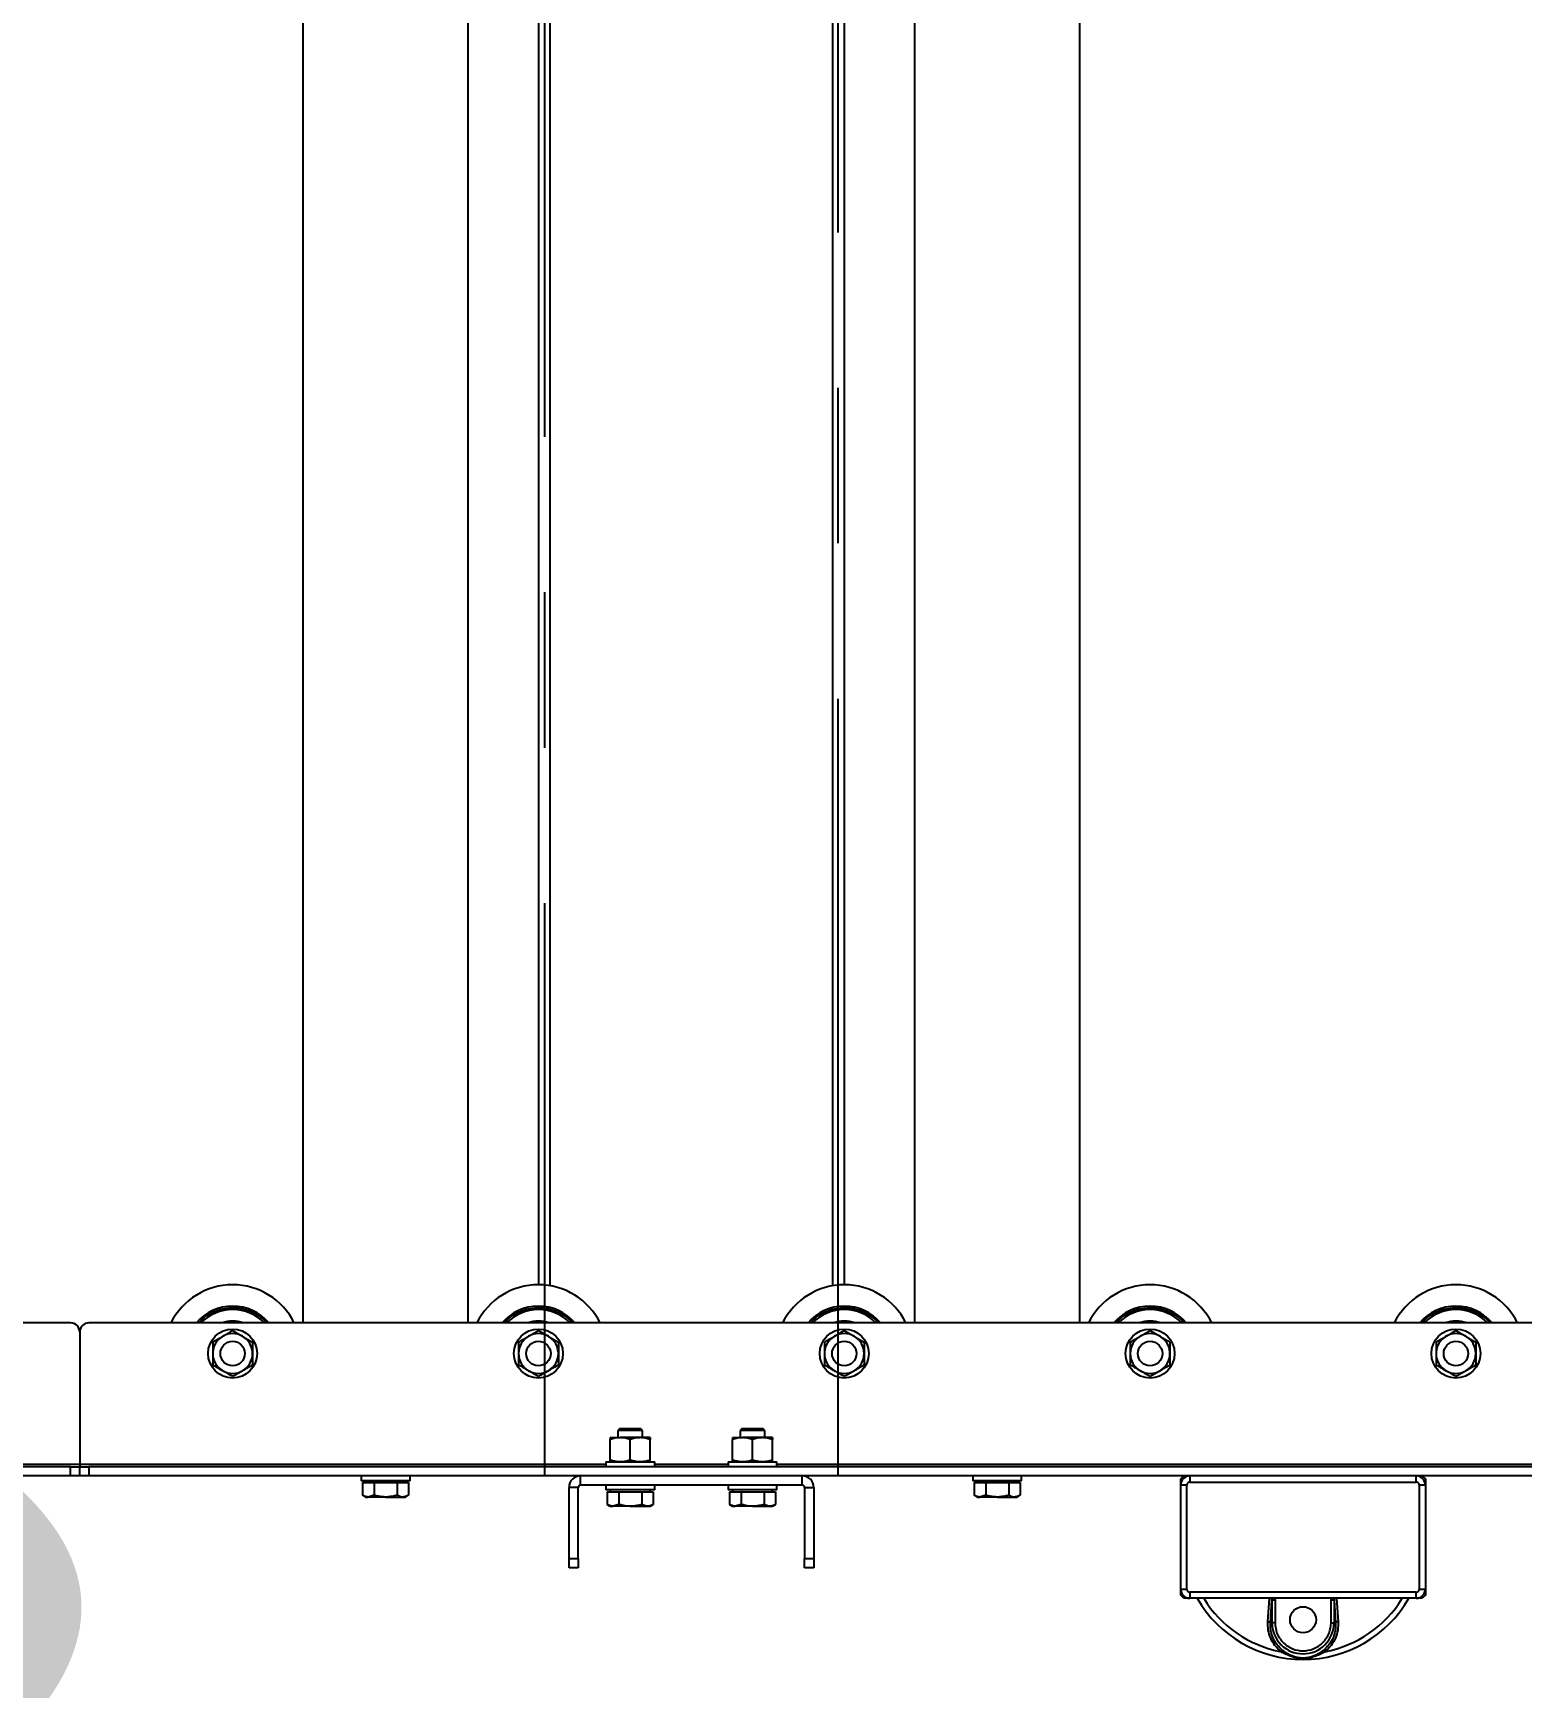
# Model space of a CAD drawing. Header units: millimetres. Extents: x 15 to 415, y 5 to 292.
# Drawn here: x 216.14 to 240.49, y 165.48 to 192.53 of the extents above; entities that cross this region are included whole.
import ezdxf

# ---------------------------------------------------------------- set-up
doc = ezdxf.new("R2010")
doc.units = ezdxf.units.MM
doc.linetypes.add('CENTERX2', pattern=[20.32, 12.7, -2.54, 2.54, -2.54])
doc.styles.add('SLDTEXTSTYLE0', font='TXT', dxfattribs={"width": 0.75})
doc.dimstyles.new('SLDDIMSTYLE0', dxfattribs={"dimtxt": 3.5, "dimasz": 3.302, "dimexe": 0, "dimexo": 0.0625, "dimgap": 0.875, "dimtad": 1, "dimlfac": 20, "dimrnd": 1e-09, "dimzin": 4, "dimdsep": 46, "dimtxsty": 'SLDTEXTSTYLE0', "dimsah": 1, "dimcen": 0.09, "dimadec": 0, "dimazin": 1, "dimtfac": 1, "dimtofl": 0, "dimtmove": 0, "dimatfit": 3, "dimfxl": 0, "dimfrac": 2, "dimtolj": 1, "dimtzin": 12, "dimarcsym": 0})

# ---------------------------------------------------------------- blocks, each defined once
blk = doc.blocks.new('_D_2')
at = {"color": 7, "linetype": 'Continuous', "lineweight": 0}
for p, q in [((66.907, 167.949), (66.907, 154.949)), ((366.907, 167.949), (366.907, 154.949)), ((66.907, 155.949), (366.907, 155.949))]:
    blk.add_line(p, q, dxfattribs=at)
at = {"color": 7, "linetype": 'Continuous', "lineweight": 18}
for points in [[(66.907, 155.949), (70.209, 155.441), (70.209, 156.457)], [(366.907, 155.949), (363.605, 156.457), (363.605, 155.441)]]:
    blk.add_solid(points, dxfattribs=at)
at = {"color": 7, "linetype": 'Continuous', "lineweight": 18, "insert": (208.503, 160.461), "char_height": 3.5, "attachment_point": 1, "style": 'SLDTEXTSTYLE0'}
blk.add_mtext('6000.00', dxfattribs=at)

msp = doc.modelspace()

# ---------------------------------------------------------------- linework, layer by layer
at = {"color": 7, "linetype": 'CENTERX2'}
for p, q in [((224.50637, 218.9489), (224.50637, 168.9489)), ((229.30837, 168.9489), (229.30837, 218.9489))]:
    msp.add_line(p, q, dxfattribs=at)
at = {"color": 7, "linetype": 'Continuous', "lineweight": 25}
for p, q in [((220.55737, 216.4489), (220.55737, 171.4489)), ((223.25737, 171.4489), (223.25737, 216.4489)), ((230.55737, 216.4489), (230.55737, 171.4489)), ((233.25737, 171.4489), (233.25737, 216.4489)), ((224.40737, 215.8239), (224.40737, 172.0739)), ((229.40737, 215.8239), (229.40737, 172.0739)), ((216.75737, 171.4489), (67.05737, 171.4489)), ((216.90737, 171.2989), (216.90737, 169.13573)), ((366.75737, 171.4489), (217.05737, 171.4489)), ((219.40737, 171.32417), (219.56987, 171.23035)), ((224.40737, 171.32417), (224.56987, 171.23035)), ((229.40737, 171.32417), (229.56987, 171.23035)), ((234.40737, 171.32417), (234.56987, 171.23035)), ((239.40737, 171.32417), (239.56987, 171.23035)), ((225.58237, 169.5739), (225.74487, 169.5739)), ((225.73509, 169.7189), (225.70737, 169.69117)), ((225.70737, 169.69117), (225.70737, 169.5739)), ((225.90737, 169.69117), (225.70737, 169.69117)), ((225.90737, 169.7189), (225.73509, 169.7189)), ((226.06987, 169.5739), (225.74487, 169.5739)), ((226.07964, 169.7189), (225.90737, 169.7189)), ((226.10737, 169.69117), (225.90737, 169.69117)), ((226.23237, 169.5739), (226.06987, 169.5739)), ((226.10737, 169.69117), (226.07964, 169.7189)), ((226.10737, 169.5739), (226.10737, 169.69117)), ((227.58237, 169.5739), (227.74487, 169.5739)), ((227.73509, 169.7189), (227.70737, 169.69117)), ((227.70737, 169.69117), (227.70737, 169.5739)), ((227.90737, 169.69117), (227.70737, 169.69117)), ((227.90737, 169.7189), (227.73509, 169.7189)), ((228.06987, 169.5739), (227.74487, 169.5739)), ((228.07964, 169.7189), (227.90737, 169.7189)), ((228.10737, 169.69117), (227.90737, 169.69117)), ((228.23237, 169.5739), (228.06987, 169.5739)), ((228.10737, 169.69117), (228.07964, 169.7189)), ((228.10737, 169.5739), (228.10737, 169.69117)), ((225.58237, 169.20792), (225.58237, 169.54487)), ((225.90737, 169.20792), (225.90737, 169.54487)), ((226.23237, 169.20792), (226.23237, 169.54487)), ((227.58237, 169.20792), (227.58237, 169.54487)), ((227.90737, 169.20792), (227.90737, 169.54487)), ((228.23237, 169.20792), (228.23237, 169.54487)), ((216.75737, 169.0989), (67.05737, 169.0989)), ((216.75737, 168.9489), (216.75737, 169.0989)), ((216.75737, 169.0989), (216.90737, 169.0989)), ((216.90737, 169.13573), (216.90737, 169.0989)), ((216.90737, 168.9489), (216.90737, 169.0989)), ((216.90737, 169.0989), (217.05737, 169.0989)), ((217.05737, 169.0989), (217.05737, 168.9489)), ((366.75737, 169.0989), (217.05737, 169.0989)), ((225.50737, 169.1789), (225.50737, 169.0989)), ((225.50737, 169.1789), (225.90737, 169.1789)), ((225.90737, 169.1789), (226.30737, 169.1789)), ((226.30737, 169.0989), (226.30737, 169.1789)), ((227.50737, 169.1789), (227.50737, 169.0989)), ((227.50737, 169.1789), (227.90737, 169.1789)), ((227.90737, 169.1789), (228.30737, 169.1789)), ((228.30737, 169.0989), (228.30737, 169.1789)), ((216.75737, 168.9489), (67.05737, 168.9489)), ((216.90737, 168.9489), (216.75737, 168.9489)), ((217.05737, 168.9489), (216.90737, 168.9489)), ((366.75737, 168.9489), (217.05737, 168.9489)), ((221.50737, 168.9489), (221.50737, 168.8689)), ((221.90737, 168.8689), (221.50737, 168.8689)), ((221.53209, 168.8389), (221.53209, 168.63292)), ((221.53209, 168.8389), (221.62591, 168.8389)), ((221.58237, 168.8689), (221.58237, 168.8389)), ((221.62591, 168.8389), (221.71973, 168.8389)), ((221.71973, 168.8389), (221.71973, 168.63292)), ((221.71973, 168.8389), (221.90737, 168.8389)), ((222.30737, 168.8689), (221.90737, 168.8689)), ((221.90737, 168.8389), (222.095, 168.8389)), ((222.095, 168.8389), (222.095, 168.63292)), ((222.095, 168.8389), (222.18882, 168.8389)), ((222.18882, 168.8389), (222.28264, 168.8389)), ((222.23237, 168.8389), (222.23237, 168.8689)), ((222.28264, 168.8389), (222.28264, 168.63292)), ((222.30737, 168.8689), (222.30737, 168.9489)), ((225.05737, 168.76207), (224.90737, 168.76207)), ((224.90737, 167.5989), (224.90737, 168.76207)), ((225.05737, 167.5989), (225.05737, 168.76207)), ((228.72054, 168.9489), (225.0942, 168.9489)), ((225.0942, 168.7989), (225.0942, 168.9489)), ((228.72054, 168.7989), (225.0942, 168.7989)), ((225.50737, 168.7989), (225.50737, 168.7189)), ((226.30737, 168.7189), (226.30737, 168.7989)), ((227.50737, 168.7989), (227.50737, 168.7189)), ((228.30737, 168.7189), (228.30737, 168.7989)), ((228.72054, 168.7989), (228.72054, 168.9489)), ((228.75737, 168.76207), (228.90737, 168.76207)), ((228.75737, 168.76207), (228.75737, 167.5989)), ((228.90737, 168.76207), (228.90737, 167.5989)), ((231.50737, 168.9489), (231.50737, 168.8689)), ((231.90737, 168.8689), (231.50737, 168.8689)), ((231.53209, 168.8389), (231.53209, 168.63292)), ((231.53209, 168.8389), (231.62591, 168.8389)), ((231.58237, 168.8689), (231.58237, 168.8389)), ((231.62591, 168.8389), (231.71973, 168.8389)), ((231.71973, 168.8389), (231.71973, 168.63292)), ((231.71973, 168.8389), (231.90737, 168.8389)), ((232.30737, 168.8689), (231.90737, 168.8689)), ((231.90737, 168.8389), (232.095, 168.8389)), ((232.095, 168.8389), (232.095, 168.63292)), ((232.095, 168.8389), (232.18882, 168.8389)), ((232.18882, 168.8389), (232.28264, 168.8389)), ((232.23237, 168.8389), (232.23237, 168.8689)), ((232.28264, 168.8389), (232.28264, 168.63292)), ((232.30737, 168.8689), (232.30737, 168.9489)), ((234.90737, 168.8989), (234.95737, 168.9489)), ((234.90737, 168.7989), (234.90737, 168.8989)), ((235.00737, 168.7989), (234.90737, 168.7989)), ((234.90737, 167.0989), (234.90737, 168.7989)), ((235.00737, 167.0989), (235.00737, 168.7989)), ((235.05737, 168.9489), (235.05737, 168.8489)), ((235.05737, 168.8489), (238.75737, 168.8489)), ((238.75737, 168.8489), (238.75737, 168.9489)), ((238.90737, 168.7989), (238.80737, 168.7989)), ((238.80737, 168.7989), (238.80737, 167.0989)), ((238.85737, 168.9489), (238.90737, 168.8989)), ((238.90737, 168.8989), (238.90737, 168.7989)), ((238.90737, 168.7989), (238.90737, 167.0989)), ((221.53209, 168.63292), (221.58237, 168.6039)), ((221.58237, 168.6039), (221.62591, 168.6039)), ((221.71973, 168.63292), (221.62591, 168.6039)), ((221.90737, 168.6039), (221.62591, 168.6039)), ((221.90737, 168.6039), (222.18882, 168.6039)), ((222.18882, 168.6039), (222.23237, 168.6039)), ((222.23237, 168.6039), (222.28264, 168.63292)), ((225.90737, 168.7189), (225.50737, 168.7189)), ((225.53209, 168.6889), (225.53209, 168.48292)), ((225.53209, 168.6889), (225.62591, 168.6889)), ((225.53209, 168.48292), (225.58237, 168.4539)), ((225.58237, 168.7189), (225.58237, 168.6889)), ((225.62591, 168.6889), (225.71973, 168.6889)), ((225.71973, 168.48292), (225.62591, 168.4539)), ((225.71973, 168.6889), (225.71973, 168.48292)), ((225.71973, 168.6889), (225.90737, 168.6889)), ((226.30737, 168.7189), (225.90737, 168.7189)), ((225.90737, 168.6889), (226.095, 168.6889)), ((226.095, 168.6889), (226.095, 168.48292)), ((226.095, 168.6889), (226.18882, 168.6889)), ((226.18882, 168.6889), (226.28264, 168.6889)), ((226.23237, 168.6889), (226.23237, 168.7189)), ((226.23237, 168.4539), (226.28264, 168.48292)), ((226.28264, 168.6889), (226.28264, 168.48292)), ((227.90737, 168.7189), (227.50737, 168.7189)), ((227.53209, 168.6889), (227.53209, 168.48292)), ((227.53209, 168.6889), (227.62591, 168.6889)), ((227.53209, 168.48292), (227.58237, 168.4539)), ((227.58237, 168.7189), (227.58237, 168.6889)), ((227.62591, 168.6889), (227.71973, 168.6889)), ((227.71973, 168.48292), (227.62591, 168.4539)), ((227.71973, 168.6889), (227.71973, 168.48292)), ((227.71973, 168.6889), (227.90737, 168.6889)), ((228.30737, 168.7189), (227.90737, 168.7189)), ((227.90737, 168.6889), (228.095, 168.6889)), ((228.095, 168.6889), (228.095, 168.48292)), ((228.095, 168.6889), (228.18882, 168.6889)), ((228.18882, 168.6889), (228.28264, 168.6889)), ((228.23237, 168.6889), (228.23237, 168.7189)), ((228.23237, 168.4539), (228.28264, 168.48292)), ((228.28264, 168.6889), (228.28264, 168.48292)), ((231.53209, 168.63292), (231.58237, 168.6039)), ((231.58237, 168.6039), (231.62591, 168.6039)), ((231.71973, 168.63292), (231.62591, 168.6039)), ((231.90737, 168.6039), (231.62591, 168.6039)), ((231.90737, 168.6039), (232.18882, 168.6039)), ((232.18882, 168.6039), (232.23237, 168.6039)), ((232.23237, 168.6039), (232.28264, 168.63292)), ((225.58237, 168.4539), (225.62591, 168.4539)), ((225.90737, 168.4539), (225.62591, 168.4539)), ((225.90737, 168.4539), (226.18882, 168.4539)), ((226.18882, 168.4539), (226.23237, 168.4539)), ((227.58237, 168.4539), (227.62591, 168.4539)), ((227.90737, 168.4539), (227.62591, 168.4539)), ((227.90737, 168.4539), (228.18882, 168.4539)), ((228.18882, 168.4539), (228.23237, 168.4539)), ((224.90737, 167.5989), (225.05737, 167.5989)), ((224.90737, 167.4489), (224.90737, 167.5989)), ((225.05737, 167.4489), (224.90737, 167.4489)), ((225.05737, 167.5989), (225.05737, 167.4489)), ((228.75737, 167.5989), (228.90737, 167.5989)), ((228.75737, 167.4489), (228.75737, 167.5989)), ((228.90737, 167.4489), (228.75737, 167.4489)), ((228.90737, 167.5989), (228.90737, 167.4489)), ((234.90737, 167.0989), (235.00737, 167.0989)), ((234.90737, 166.9989), (234.90737, 167.0989)), ((234.95737, 166.9489), (234.90737, 166.9989)), ((235.05737, 166.9489), (234.95737, 166.9489)), ((235.05737, 167.0489), (235.05737, 166.9489)), ((238.75737, 167.0489), (235.05737, 167.0489)), ((238.75737, 166.9489), (235.05737, 166.9489)), ((236.37534, 166.5489), (236.40008, 166.91639)), ((236.40008, 166.91639), (236.40008, 166.5489)), ((236.44932, 166.91639), (236.44932, 166.5489)), ((237.36541, 166.5489), (237.36541, 166.91639)), ((237.41465, 166.91639), (237.43939, 166.5489)), ((237.41465, 166.91639), (237.41465, 166.5489)), ((238.75737, 166.9489), (238.75737, 167.0489)), ((238.85737, 166.9489), (238.75737, 166.9489)), ((238.80737, 167.0989), (238.90737, 167.0989)), ((238.90737, 166.9989), (238.85737, 166.9489)), ((238.90737, 167.0989), (238.90737, 166.9989)), ((236.40008, 166.5489), (236.37534, 166.5489)), ((236.44932, 166.5489), (236.40008, 166.5489)), ((237.36541, 166.5489), (237.41465, 166.5489)), ((237.43939, 166.5489), (237.41465, 166.5489))]:
    msp.add_line(p, q, dxfattribs=at)
at = {"color": 8, "linetype": 'Continuous', "lineweight": 25}
for p, q in [((224.5942, 215.83952), (224.5942, 172.05827)), ((229.22054, 172.05827), (229.22054, 215.83952)), ((225.50737, 169.13573), (208.30737, 169.13573)), ((227.50737, 169.13573), (226.30737, 169.13573)), ((265.50737, 169.13573), (228.30737, 169.13573)), ((236.33336, 166.56638), (236.36088, 166.9489)), ((236.40008, 166.91639), (236.3995, 166.9489)), ((236.44686, 166.9489), (236.44932, 166.91639)), ((237.36541, 166.91639), (237.36788, 166.9489)), ((237.41524, 166.9489), (237.41465, 166.91639)), ((237.45385, 166.9489), (237.48137, 166.56638))]:
    msp.add_line(p, q, dxfattribs=at)
at = {"color": 7, "linetype": 'Continuous', "lineweight": 25}
for centre, radius in [((219.40737, 170.9489), 0.4), ((224.40737, 170.9489), 0.4), ((229.40737, 170.9489), 0.4), ((234.40737, 170.9489), 0.4), ((239.40737, 170.9489), 0.4), ((219.40737, 170.9489), 0.2), ((224.40737, 170.9489), 0.2), ((229.40737, 170.9489), 0.2), ((234.40737, 170.9489), 0.2), ((239.40737, 170.9489), 0.2), ((236.90737, 166.5989), 0.2125)]:
    msp.add_circle(centre, radius, dxfattribs=at)
for centre, radius, start, end in [((219.40737, 170.9489), 1.125, 26.3878, 153.6122), ((224.40737, 170.9489), 1.125, 26.3878, 153.6122), ((229.40737, 170.9489), 1.125, 26.3878, 153.6122), ((234.40737, 170.9489), 1.125, 26.3878, 153.6122), ((239.40737, 170.9489), 1.125, 26.3878, 153.6122), ((219.40737, 170.9489), 0.775, 40.17777, 139.82223), ((224.40737, 170.9489), 0.775, 40.17777, 139.82223), ((229.40737, 170.9489), 0.775, 40.17777, 139.82223), ((234.40737, 170.9489), 0.775, 40.17777, 139.82223), ((239.40737, 170.9489), 0.775, 40.17777, 139.82223), ((219.40737, 170.9489), 0.71929, 44.037901, 135.962099), ((219.40737, 170.9489), 0.53071, 70.411799, 109.588201), ((224.40737, 170.9489), 0.71929, 44.037901, 135.962099), ((224.40737, 170.9489), 0.53071, 70.411799, 109.588201), ((229.40737, 170.9489), 0.71929, 44.037901, 135.962099), ((229.40737, 170.9489), 0.53071, 70.411799, 109.588201), ((234.40737, 170.9489), 0.71929, 44.037901, 135.962099), ((234.40737, 170.9489), 0.53071, 70.411799, 109.588201), ((239.40737, 170.9489), 0.71929, 44.037901, 135.962099), ((239.40737, 170.9489), 0.53071, 70.411799, 109.588201), ((216.75737, 171.2989), 0.15, 0, 90), ((217.05737, 171.2989), 0.15, 90, 180), ((219.40737, 170.9489), 0.325, 120, 180), ((219.40737, 170.9489), 0.325, 60, 120), ((219.40737, 170.9489), 0.325, 0, 60), ((224.40737, 170.9489), 0.325, 120, 180), ((224.40737, 170.9489), 0.325, 60, 120), ((224.40737, 170.9489), 0.325, 0, 60), ((229.40737, 170.9489), 0.325, 120, 180), ((229.40737, 170.9489), 0.325, 60, 120), ((229.40737, 170.9489), 0.325, 0, 60), ((234.40737, 170.9489), 0.325, 120, 180), ((234.40737, 170.9489), 0.325, 60, 120), ((234.40737, 170.9489), 0.325, 0, 60), ((239.40737, 170.9489), 0.325, 120, 180), ((239.40737, 170.9489), 0.325, 60, 120), ((239.40737, 170.9489), 0.325, 0, 60), ((219.40737, 170.9489), 0.325, 180, 240), ((219.40737, 170.9489), 0.325, 300, 0), ((224.40737, 170.9489), 0.325, 180, 240), ((224.40737, 170.9489), 0.325, 300, 0), ((229.40737, 170.9489), 0.325, 180, 240), ((229.40737, 170.9489), 0.325, 300, 0), ((234.40737, 170.9489), 0.325, 180, 240), ((234.40737, 170.9489), 0.325, 300, 0), ((239.40737, 170.9489), 0.325, 180, 240), ((239.40737, 170.9489), 0.325, 300, 0), ((219.40737, 170.9489), 0.325, 240, 300), ((224.40737, 170.9489), 0.325, 240, 300), ((229.40737, 170.9489), 0.325, 240, 300), ((234.40737, 170.9489), 0.325, 240, 300), ((239.40737, 170.9489), 0.325, 240, 300), ((225.0942, 168.76207), 0.18683, 90, 180), ((225.0942, 168.76207), 0.03683, 90, 180), ((228.72054, 168.76207), 0.18683, 0, 90), ((228.72054, 168.76207), 0.03683, 0, 90), ((235.05737, 168.7989), 0.15, 90, 180), ((238.75737, 168.7989), 0.15, 0, 90), ((235.05737, 167.0989), 0.15, 180, 270), ((236.90737, 167.9489), 2, 210, 270), ((236.90737, 167.9489), 2, 270, 330), ((238.75737, 167.0989), 0.15, 270, 0), ((236.90737, 166.5489), 0.50729, 180, 0)]:
    msp.add_arc(centre, radius, start, end, dxfattribs=at)
at = {"color": 8, "linetype": 'Continuous', "lineweight": 25}
for start, end in [(211.630569, 259.131395), (280.868605, 328.369431)]:
    msp.add_arc((236.90737, 167.9489), 1.90679, start, end, dxfattribs=at)
for points, knots in [([(218.85449, 171.4489), (218.8679, 171.46515), (218.91345, 171.52036), (219.01285, 171.59003), (219.14224, 171.65597), (219.23426, 171.67692), (219.27893, 171.68709)], [0, 0, 0, 0, 0.127130234, 0.431699841, 0.724112691, 1, 1, 1, 1]), ([(219.27893, 171.68709), (219.32438, 171.69254), (219.418, 171.70375), (219.56259, 171.68652), (219.70726, 171.64185), (219.84002, 171.56475), (219.92707, 171.49779), (219.96078, 171.45274), (219.96366, 171.4489)], [0, 0, 0, 0, 0.18103791, 0.37291991, 0.57277921, 0.77687981, 0.98098041, 1, 1, 1, 1]), ([(223.85449, 171.4489), (223.8679, 171.46515), (223.91345, 171.52036), (224.01285, 171.59003), (224.14224, 171.65597), (224.23426, 171.67692), (224.27893, 171.68709)], [0, 0, 0, 0, 0.12713023, 0.43169984, 0.72411269, 1, 1, 1, 1]), ([(224.27893, 171.68709), (224.32438, 171.69254), (224.418, 171.70375), (224.56259, 171.68652), (224.70726, 171.64185), (224.84002, 171.56475), (224.92707, 171.49779), (224.96078, 171.45274), (224.96366, 171.4489)], [0, 0, 0, 0, 0.18103791, 0.37291991, 0.57277921, 0.77687981, 0.98098041, 1, 1, 1, 1]), ([(228.85449, 171.4489), (228.8679, 171.46515), (228.91345, 171.52036), (229.01285, 171.59003), (229.14224, 171.65597), (229.23426, 171.67692), (229.27893, 171.68709)], [0, 0, 0, 0, 0.12713023, 0.43169984, 0.72411269, 1, 1, 1, 1]), ([(229.27893, 171.68709), (229.32438, 171.69254), (229.418, 171.70375), (229.56259, 171.68652), (229.70726, 171.64185), (229.84002, 171.56475), (229.92707, 171.49779), (229.96078, 171.45274), (229.96366, 171.4489)], [0, 0, 0, 0, 0.18103791, 0.37291991, 0.57277921, 0.77687981, 0.98098041, 1, 1, 1, 1]), ([(233.85449, 171.4489), (233.8679, 171.46515), (233.91345, 171.52036), (234.01285, 171.59003), (234.14224, 171.65597), (234.23426, 171.67692), (234.27893, 171.68709)], [0, 0, 0, 0, 0.12713023, 0.43169984, 0.72411269, 1, 1, 1, 1]), ([(234.27893, 171.68709), (234.32438, 171.69254), (234.418, 171.70375), (234.56259, 171.68652), (234.70726, 171.64185), (234.84002, 171.56475), (234.92707, 171.49779), (234.96078, 171.45274), (234.96366, 171.4489)], [0, 0, 0, 0, 0.18103791, 0.37291991, 0.57277921, 0.77687981, 0.98098041, 1, 1, 1, 1]), ([(238.85449, 171.4489), (238.8679, 171.46515), (238.91345, 171.52036), (239.01285, 171.59003), (239.14224, 171.65597), (239.23426, 171.67692), (239.27893, 171.68709)], [0, 0, 0, 0, 0.12713023, 0.43169984, 0.72411269, 1, 1, 1, 1]), ([(239.27893, 171.68709), (239.32438, 171.69254), (239.418, 171.70375), (239.56259, 171.68652), (239.70726, 171.64185), (239.84002, 171.56475), (239.92707, 171.49779), (239.96078, 171.45274), (239.96366, 171.4489)], [0, 0, 0, 0, 0.181037906, 0.372919912, 0.57277921, 0.776879809, 0.980980408, 1, 1, 1, 1])]:
    msp.add_open_spline(points, degree=3, knots=knots, dxfattribs=at)
at = {"color": 7, "linetype": 'Continuous', "lineweight": 25}
for points, knots in [([(219.08237, 171.13654), (219.09548, 171.14411), (219.12176, 171.15928), (219.16209, 171.18256), (219.20319, 171.20629), (219.23094, 171.22232), (219.24487, 171.23035)], [0, 0, 0, 0, 0.24726861, 0.49536257, 0.74687401, 1, 1, 1, 1]), ([(219.24487, 171.23035), (219.24872, 171.23258), (219.30359, 171.26426), (219.35737, 171.29531), (219.40737, 171.32417)], [0, 0, 0, 0, 0.07021477, 1, 1, 1, 1]), ([(219.56987, 171.23035), (219.57372, 171.22813), (219.62859, 171.19645), (219.68237, 171.1654), (219.73237, 171.13654)], [0, 0, 0, 0, 0.07021477, 1, 1, 1, 1]), ([(224.08237, 171.13654), (224.09548, 171.14411), (224.12176, 171.15928), (224.16209, 171.18256), (224.20319, 171.20629), (224.23094, 171.22232), (224.24487, 171.23035)], [0, 0, 0, 0, 0.24726861, 0.49536257, 0.74687401, 1, 1, 1, 1]), ([(224.24487, 171.23035), (224.24872, 171.23258), (224.30359, 171.26426), (224.35737, 171.29531), (224.40737, 171.32417)], [0, 0, 0, 0, 0.07021477, 1, 1, 1, 1]), ([(224.56987, 171.23035), (224.57372, 171.22813), (224.62859, 171.19645), (224.68237, 171.1654), (224.73237, 171.13654)], [0, 0, 0, 0, 0.07021477, 1, 1, 1, 1]), ([(229.08237, 171.13654), (229.09548, 171.14411), (229.12176, 171.15928), (229.16209, 171.18256), (229.20319, 171.20629), (229.23094, 171.22232), (229.24487, 171.23035)], [0, 0, 0, 0, 0.24726861, 0.49536257, 0.74687401, 1, 1, 1, 1]), ([(229.24487, 171.23035), (229.24872, 171.23258), (229.30359, 171.26426), (229.35737, 171.29531), (229.40737, 171.32417)], [0, 0, 0, 0, 0.07021477, 1, 1, 1, 1]), ([(229.56987, 171.23035), (229.57372, 171.22813), (229.62859, 171.19645), (229.68237, 171.1654), (229.73237, 171.13654)], [0, 0, 0, 0, 0.07021477, 1, 1, 1, 1]), ([(234.08237, 171.13654), (234.09548, 171.14411), (234.12176, 171.15928), (234.16209, 171.18256), (234.20319, 171.20629), (234.23094, 171.22232), (234.24487, 171.23035)], [0, 0, 0, 0, 0.24726861, 0.49536257, 0.74687401, 1, 1, 1, 1]), ([(234.24487, 171.23035), (234.24872, 171.23258), (234.30359, 171.26426), (234.35737, 171.29531), (234.40737, 171.32417)], [0, 0, 0, 0, 0.07021477, 1, 1, 1, 1]), ([(234.56987, 171.23035), (234.57372, 171.22813), (234.62859, 171.19645), (234.68237, 171.1654), (234.73237, 171.13654)], [0, 0, 0, 0, 0.07021477, 1, 1, 1, 1]), ([(239.08237, 171.13654), (239.09548, 171.14411), (239.12176, 171.15928), (239.16209, 171.18256), (239.20319, 171.20629), (239.23094, 171.22232), (239.24487, 171.23035)], [0, 0, 0, 0, 0.24726861, 0.49536257, 0.74687401, 1, 1, 1, 1]), ([(239.24487, 171.23035), (239.24872, 171.23258), (239.30359, 171.26426), (239.35737, 171.29531), (239.40737, 171.32417)], [0, 0, 0, 0, 0.07021477, 1, 1, 1, 1]), ([(239.56987, 171.23035), (239.57372, 171.22813), (239.62859, 171.19645), (239.68237, 171.1654), (239.73237, 171.13654)], [0, 0, 0, 0, 0.07021477, 1, 1, 1, 1]), ([(219.08237, 171.13654), (219.08237, 171.12078), (219.08237, 171.05962), (219.08237, 170.99608), (219.08237, 170.9489)], [0, 0, 0, 0, 0.25755135, 1, 1, 1, 1]), ([(219.08237, 170.9489), (219.08237, 170.93183), (219.08237, 170.86832), (219.08237, 170.80648), (219.08237, 170.76126)], [0, 0, 0, 0, 0.26863361, 1, 1, 1, 1]), ([(219.73237, 171.13654), (219.73237, 171.12078), (219.73237, 171.05962), (219.73237, 170.99608), (219.73237, 170.9489)], [0, 0, 0, 0, 0.257551345, 1, 1, 1, 1]), ([(219.73237, 170.9489), (219.73237, 170.93183), (219.73237, 170.86832), (219.73237, 170.80648), (219.73237, 170.76126)], [0, 0, 0, 0, 0.26863361, 1, 1, 1, 1]), ([(224.08237, 171.13654), (224.08237, 171.12078), (224.08237, 171.05962), (224.08237, 170.99608), (224.08237, 170.9489)], [0, 0, 0, 0, 0.25755135, 1, 1, 1, 1]), ([(224.08237, 170.9489), (224.08237, 170.93183), (224.08237, 170.86832), (224.08237, 170.80648), (224.08237, 170.76126)], [0, 0, 0, 0, 0.26863361, 1, 1, 1, 1]), ([(224.73237, 171.13654), (224.73237, 171.12078), (224.73237, 171.05962), (224.73237, 170.99608), (224.73237, 170.9489)], [0, 0, 0, 0, 0.257551345, 1, 1, 1, 1]), ([(224.73237, 170.9489), (224.73237, 170.93183), (224.73237, 170.86832), (224.73237, 170.80648), (224.73237, 170.76126)], [0, 0, 0, 0, 0.26863361, 1, 1, 1, 1]), ([(229.08237, 171.13654), (229.08237, 171.12078), (229.08237, 171.05962), (229.08237, 170.99608), (229.08237, 170.9489)], [0, 0, 0, 0, 0.25755135, 1, 1, 1, 1]), ([(229.08237, 170.9489), (229.08237, 170.93183), (229.08237, 170.86832), (229.08237, 170.80648), (229.08237, 170.76126)], [0, 0, 0, 0, 0.26863361, 1, 1, 1, 1]), ([(229.73237, 171.13654), (229.73237, 171.12078), (229.73237, 171.05962), (229.73237, 170.99608), (229.73237, 170.9489)], [0, 0, 0, 0, 0.257551345, 1, 1, 1, 1]), ([(229.73237, 170.9489), (229.73237, 170.93183), (229.73237, 170.86832), (229.73237, 170.80648), (229.73237, 170.76126)], [0, 0, 0, 0, 0.26863361, 1, 1, 1, 1]), ([(234.08237, 171.13654), (234.08237, 171.12078), (234.08237, 171.05962), (234.08237, 170.99608), (234.08237, 170.9489)], [0, 0, 0, 0, 0.25755135, 1, 1, 1, 1]), ([(234.08237, 170.9489), (234.08237, 170.93183), (234.08237, 170.86832), (234.08237, 170.80648), (234.08237, 170.76126)], [0, 0, 0, 0, 0.26863361, 1, 1, 1, 1]), ([(234.73237, 171.13654), (234.73237, 171.12078), (234.73237, 171.05962), (234.73237, 170.99608), (234.73237, 170.9489)], [0, 0, 0, 0, 0.257551345, 1, 1, 1, 1]), ([(234.73237, 170.9489), (234.73237, 170.93183), (234.73237, 170.86832), (234.73237, 170.80648), (234.73237, 170.76126)], [0, 0, 0, 0, 0.26863361, 1, 1, 1, 1]), ([(239.08237, 171.13654), (239.08237, 171.12078), (239.08237, 171.05962), (239.08237, 170.99608), (239.08237, 170.9489)], [0, 0, 0, 0, 0.25755135, 1, 1, 1, 1]), ([(239.08237, 170.9489), (239.08237, 170.93183), (239.08237, 170.86832), (239.08237, 170.80648), (239.08237, 170.76126)], [0, 0, 0, 0, 0.26863361, 1, 1, 1, 1]), ([(239.73237, 171.13654), (239.73237, 171.12078), (239.73237, 171.05962), (239.73237, 170.99608), (239.73237, 170.9489)], [0, 0, 0, 0, 0.257551345, 1, 1, 1, 1]), ([(239.73237, 170.9489), (239.73237, 170.93183), (239.73237, 170.86832), (239.73237, 170.80648), (239.73237, 170.76126)], [0, 0, 0, 0, 0.26863361, 1, 1, 1, 1]), ([(219.24487, 170.66744), (219.24102, 170.66966), (219.21185, 170.6865), (219.15685, 170.71825), (219.10735, 170.74684), (219.08237, 170.76126)], [0, 0, 0, 0, 0.07007691, 0.53077766, 1, 1, 1, 1]), ([(219.40737, 170.57362), (219.39425, 170.58119), (219.36797, 170.59636), (219.32764, 170.61965), (219.28655, 170.64337), (219.25879, 170.6594), (219.24487, 170.66744)], [0, 0, 0, 0, 0.24726861, 0.49536257, 0.74687401, 1, 1, 1, 1]), ([(219.56987, 170.66744), (219.56602, 170.66521), (219.53685, 170.64837), (219.48185, 170.61662), (219.43235, 170.58804), (219.40737, 170.57362)], [0, 0, 0, 0, 0.070076912, 0.530777664, 1, 1, 1, 1]), ([(219.73237, 170.76126), (219.70598, 170.74602), (219.65271, 170.71527), (219.59765, 170.68348), (219.56987, 170.66744)], [0, 0, 0, 0, 0.49545796, 1, 1, 1, 1]), ([(224.24487, 170.66744), (224.24102, 170.66966), (224.21185, 170.6865), (224.15685, 170.71825), (224.10735, 170.74684), (224.08237, 170.76126)], [0, 0, 0, 0, 0.07007691, 0.53077766, 1, 1, 1, 1]), ([(224.40737, 170.57362), (224.39425, 170.58119), (224.36797, 170.59636), (224.32764, 170.61965), (224.28655, 170.64337), (224.25879, 170.6594), (224.24487, 170.66744)], [0, 0, 0, 0, 0.24726861, 0.49536257, 0.74687401, 1, 1, 1, 1]), ([(224.56987, 170.66744), (224.56602, 170.66521), (224.53685, 170.64837), (224.48185, 170.61662), (224.43235, 170.58804), (224.40737, 170.57362)], [0, 0, 0, 0, 0.070076912, 0.530777664, 1, 1, 1, 1]), ([(224.73237, 170.76126), (224.70598, 170.74602), (224.65271, 170.71527), (224.59765, 170.68348), (224.56987, 170.66744)], [0, 0, 0, 0, 0.49545796, 1, 1, 1, 1]), ([(229.24487, 170.66744), (229.24102, 170.66966), (229.21185, 170.6865), (229.15685, 170.71825), (229.10735, 170.74684), (229.08237, 170.76126)], [0, 0, 0, 0, 0.07007691, 0.53077766, 1, 1, 1, 1]), ([(229.40737, 170.57362), (229.39425, 170.58119), (229.36797, 170.59636), (229.32764, 170.61965), (229.28655, 170.64337), (229.25879, 170.6594), (229.24487, 170.66744)], [0, 0, 0, 0, 0.24726861, 0.49536257, 0.74687401, 1, 1, 1, 1]), ([(229.56987, 170.66744), (229.56602, 170.66521), (229.53685, 170.64837), (229.48185, 170.61662), (229.43235, 170.58804), (229.40737, 170.57362)], [0, 0, 0, 0, 0.070076912, 0.530777664, 1, 1, 1, 1]), ([(229.73237, 170.76126), (229.70598, 170.74602), (229.65271, 170.71527), (229.59765, 170.68348), (229.56987, 170.66744)], [0, 0, 0, 0, 0.49545796, 1, 1, 1, 1]), ([(234.24487, 170.66744), (234.24102, 170.66966), (234.21185, 170.6865), (234.15685, 170.71825), (234.10735, 170.74684), (234.08237, 170.76126)], [0, 0, 0, 0, 0.07007691, 0.53077766, 1, 1, 1, 1]), ([(234.40737, 170.57362), (234.39425, 170.58119), (234.36797, 170.59636), (234.32764, 170.61965), (234.28655, 170.64337), (234.25879, 170.6594), (234.24487, 170.66744)], [0, 0, 0, 0, 0.24726861, 0.49536257, 0.74687401, 1, 1, 1, 1]), ([(234.56987, 170.66744), (234.56602, 170.66521), (234.53685, 170.64837), (234.48185, 170.61662), (234.43235, 170.58804), (234.40737, 170.57362)], [0, 0, 0, 0, 0.070076912, 0.530777664, 1, 1, 1, 1]), ([(234.73237, 170.76126), (234.70598, 170.74602), (234.65271, 170.71527), (234.59765, 170.68348), (234.56987, 170.66744)], [0, 0, 0, 0, 0.49545796, 1, 1, 1, 1]), ([(239.24487, 170.66744), (239.24102, 170.66966), (239.21185, 170.6865), (239.15685, 170.71825), (239.10735, 170.74684), (239.08237, 170.76126)], [0, 0, 0, 0, 0.07007691, 0.53077766, 1, 1, 1, 1]), ([(239.40737, 170.57362), (239.39425, 170.58119), (239.36797, 170.59636), (239.32764, 170.61965), (239.28655, 170.64337), (239.25879, 170.6594), (239.24487, 170.66744)], [0, 0, 0, 0, 0.24726861, 0.49536257, 0.74687401, 1, 1, 1, 1]), ([(239.56987, 170.66744), (239.56602, 170.66521), (239.53685, 170.64837), (239.48185, 170.61662), (239.43235, 170.58804), (239.40737, 170.57362)], [0, 0, 0, 0, 0.070076912, 0.530777664, 1, 1, 1, 1]), ([(239.73237, 170.76126), (239.70598, 170.74602), (239.65271, 170.71527), (239.59765, 170.68348), (239.56987, 170.66744)], [0, 0, 0, 0, 0.49545796, 1, 1, 1, 1]), ([(225.74487, 169.5739), (225.74102, 169.57386), (225.71185, 169.5736), (225.65685, 169.56726), (225.60735, 169.55238), (225.58237, 169.54487)], [0, 0, 0, 0, 0.07007691, 0.53077766, 1, 1, 1, 1]), ([(225.58237, 169.5739), (225.58237, 169.57347), (225.58237, 169.57186), (225.58237, 169.55627), (225.58237, 169.54487)], [0, 0, 0, 0, 0.26863361, 1, 1, 1, 1]), ([(225.90737, 169.54487), (225.89425, 169.54902), (225.86797, 169.55733), (225.82764, 169.56645), (225.78655, 169.5727), (225.75879, 169.5735), (225.74487, 169.5739)], [0, 0, 0, 0, 0.24726861, 0.49536257, 0.74687401, 1, 1, 1, 1]), ([(226.06987, 169.5739), (226.06602, 169.57386), (226.03685, 169.5736), (225.98185, 169.56726), (225.93235, 169.55238), (225.90737, 169.54487)], [0, 0, 0, 0, 0.070076912, 0.530777664, 1, 1, 1, 1]), ([(226.23237, 169.54487), (226.20598, 169.55298), (226.15271, 169.56936), (226.09765, 169.57237), (226.06987, 169.5739)], [0, 0, 0, 0, 0.49545796, 1, 1, 1, 1]), ([(226.23237, 169.5739), (226.23237, 169.57347), (226.23237, 169.57186), (226.23237, 169.55627), (226.23237, 169.54487)], [0, 0, 0, 0, 0.268633605, 1, 1, 1, 1]), ([(227.74487, 169.5739), (227.74102, 169.57386), (227.71185, 169.5736), (227.65685, 169.56726), (227.60735, 169.55238), (227.58237, 169.54487)], [0, 0, 0, 0, 0.07007691, 0.53077766, 1, 1, 1, 1]), ([(227.58237, 169.5739), (227.58237, 169.57347), (227.58237, 169.57186), (227.58237, 169.55627), (227.58237, 169.54487)], [0, 0, 0, 0, 0.26863361, 1, 1, 1, 1]), ([(227.90737, 169.54487), (227.89425, 169.54902), (227.86797, 169.55733), (227.82764, 169.56645), (227.78655, 169.5727), (227.75879, 169.5735), (227.74487, 169.5739)], [0, 0, 0, 0, 0.24726861, 0.49536257, 0.74687401, 1, 1, 1, 1]), ([(228.06987, 169.5739), (228.06602, 169.57386), (228.03685, 169.5736), (227.98185, 169.56726), (227.93235, 169.55238), (227.90737, 169.54487)], [0, 0, 0, 0, 0.070076912, 0.530777664, 1, 1, 1, 1]), ([(228.23237, 169.54487), (228.20598, 169.55298), (228.15271, 169.56936), (228.09765, 169.57237), (228.06987, 169.5739)], [0, 0, 0, 0, 0.49545796, 1, 1, 1, 1]), ([(228.23237, 169.5739), (228.23237, 169.57347), (228.23237, 169.57186), (228.23237, 169.55627), (228.23237, 169.54487)], [0, 0, 0, 0, 0.268633605, 1, 1, 1, 1]), ([(225.74487, 169.1789), (225.74102, 169.17893), (225.71185, 169.17919), (225.65685, 169.18553), (225.60735, 169.20042), (225.58237, 169.20792)], [0, 0, 0, 0, 0.07007691, 0.53077766, 1, 1, 1, 1]), ([(225.58237, 169.1789), (225.58237, 169.17937), (225.58237, 169.18048), (225.58237, 169.19002), (225.58237, 169.20194), (225.58237, 169.20792)], [0, 0, 0, 0, 0.26840654, 0.6323729, 1, 1, 1, 1]), ([(225.90737, 169.20792), (225.88098, 169.19981), (225.82771, 169.18344), (225.77265, 169.18042), (225.74487, 169.1789)], [0, 0, 0, 0, 0.49545796, 1, 1, 1, 1]), ([(226.06987, 169.1789), (226.06602, 169.17893), (226.03685, 169.17919), (225.98185, 169.18553), (225.93235, 169.20042), (225.90737, 169.20792)], [0, 0, 0, 0, 0.07007691, 0.53077766, 1, 1, 1, 1]), ([(226.23237, 169.20792), (226.20598, 169.19981), (226.15271, 169.18344), (226.09765, 169.18042), (226.06987, 169.1789)], [0, 0, 0, 0, 0.49545796, 1, 1, 1, 1]), ([(226.23237, 169.1789), (226.23237, 169.17901), (226.23237, 169.17923), (226.23237, 169.18124), (226.23237, 169.18496), (226.23237, 169.19097), (226.23237, 169.19856), (226.23237, 169.2048), (226.23237, 169.20792)], [0, 0, 0, 0, 0.13406386, 0.2683985, 0.4501242, 0.63239475, 0.8160265, 1, 1, 1, 1]), ([(227.74487, 169.1789), (227.74102, 169.17893), (227.71185, 169.17919), (227.65685, 169.18553), (227.60735, 169.20042), (227.58237, 169.20792)], [0, 0, 0, 0, 0.07007691, 0.53077766, 1, 1, 1, 1]), ([(227.58237, 169.1789), (227.58237, 169.17937), (227.58237, 169.18048), (227.58237, 169.19002), (227.58237, 169.20194), (227.58237, 169.20792)], [0, 0, 0, 0, 0.26840654, 0.6323729, 1, 1, 1, 1]), ([(227.90737, 169.20792), (227.88098, 169.19981), (227.82771, 169.18344), (227.77265, 169.18042), (227.74487, 169.1789)], [0, 0, 0, 0, 0.49545796, 1, 1, 1, 1]), ([(228.06987, 169.1789), (228.06602, 169.17893), (228.03685, 169.17919), (227.98185, 169.18553), (227.93235, 169.20042), (227.90737, 169.20792)], [0, 0, 0, 0, 0.07007691, 0.53077766, 1, 1, 1, 1]), ([(228.23237, 169.20792), (228.20598, 169.19981), (228.15271, 169.18344), (228.09765, 169.18042), (228.06987, 169.1789)], [0, 0, 0, 0, 0.49545796, 1, 1, 1, 1]), ([(228.23237, 169.1789), (228.23237, 169.17901), (228.23237, 169.17923), (228.23237, 169.18124), (228.23237, 169.18496), (228.23237, 169.19097), (228.23237, 169.19856), (228.23237, 169.2048), (228.23237, 169.20792)], [0, 0, 0, 0, 0.13406386, 0.2683985, 0.4501242, 0.63239475, 0.8160265, 1, 1, 1, 1]), ([(235.05737, 168.8489), (235.05108, 168.84822), (235.04137, 168.84719), (235.02972, 168.84096), (235.02177, 168.83451), (235.0153, 168.82655), (235.00908, 168.8149), (235.00804, 168.80518), (235.00737, 168.7989)], [0, 0, 0, 0, 0.23944295, 0.36955024, 0.49999985, 0.63010729, 0.76055705, 1, 1, 1, 1]), ([(238.80737, 168.7989), (238.80669, 168.80518), (238.80566, 168.81489), (238.79943, 168.82654), (238.79298, 168.83449), (238.78502, 168.84096), (238.77337, 168.84719), (238.76365, 168.84822), (238.75737, 168.8489)], [0, 0, 0, 0, 0.23944295, 0.36955024, 0.49999985, 0.63010729, 0.76055705, 1, 1, 1, 1]), ([(221.62591, 168.6039), (221.62368, 168.60393), (221.61782, 168.60401), (221.6083, 168.60486), (221.59738, 168.60663), (221.58277, 168.61009), (221.5682, 168.6151), (221.55372, 168.62148), (221.54286, 168.62686), (221.53568, 168.6309), (221.53209, 168.63292)], [0, 0, 0, 0, 0.070036107, 0.184842993, 0.299816611, 0.41526294, 0.647866756, 0.765024679, 0.882473115, 1, 1, 1, 1]), ([(221.90737, 168.6039), (221.89201, 168.60425), (221.82851, 168.60569), (221.76664, 168.62118), (221.71973, 168.63292)], [0, 0, 0, 0, 0.24185142, 1, 1, 1, 1]), ([(222.095, 168.63292), (222.08133, 168.6291), (222.02022, 168.61201), (221.95669, 168.60744), (221.90737, 168.6039)], [0, 0, 0, 0, 0.22371328, 1, 1, 1, 1]), ([(222.18882, 168.6039), (222.1866, 168.60393), (222.16976, 168.60419), (222.13801, 168.61053), (222.10943, 168.62542), (222.095, 168.63292)], [0, 0, 0, 0, 0.07007691, 0.53077766, 1, 1, 1, 1]), ([(222.28264, 168.63292), (222.27507, 168.62878), (222.25988, 168.62046), (222.24051, 168.61284), (222.22481, 168.60828), (222.2129, 168.60579), (222.20088, 168.6042), (222.19285, 168.604), (222.18882, 168.6039)], [0, 0, 0, 0, 0.2473449, 0.49601219, 0.62098533, 0.74684355, 0.87330953, 1, 1, 1, 1]), ([(225.62591, 168.4539), (225.62368, 168.45393), (225.61782, 168.45401), (225.6083, 168.45486), (225.59738, 168.45663), (225.58277, 168.46009), (225.5682, 168.4651), (225.55372, 168.47148), (225.54286, 168.47686), (225.53568, 168.4809), (225.53209, 168.48292)], [0, 0, 0, 0, 0.07003611, 0.18484299, 0.29981661, 0.41526294, 0.64786676, 0.76502468, 0.88247311, 1, 1, 1, 1]), ([(225.90737, 168.4539), (225.89201, 168.45425), (225.82851, 168.45569), (225.76664, 168.47118), (225.71973, 168.48292)], [0, 0, 0, 0, 0.24185142, 1, 1, 1, 1]), ([(226.095, 168.48292), (226.08133, 168.4791), (226.02022, 168.46201), (225.95669, 168.45744), (225.90737, 168.4539)], [0, 0, 0, 0, 0.22371328, 1, 1, 1, 1]), ([(226.18882, 168.4539), (226.1866, 168.45393), (226.16976, 168.45419), (226.13801, 168.46053), (226.10943, 168.47542), (226.095, 168.48292)], [0, 0, 0, 0, 0.070076912, 0.530777664, 1, 1, 1, 1]), ([(226.28264, 168.48292), (226.27507, 168.47878), (226.25988, 168.47046), (226.24051, 168.46284), (226.22481, 168.45828), (226.2129, 168.45579), (226.20088, 168.4542), (226.19285, 168.454), (226.18882, 168.4539)], [0, 0, 0, 0, 0.2473449, 0.49601219, 0.62098533, 0.74684355, 0.87330953, 1, 1, 1, 1]), ([(227.62591, 168.4539), (227.62368, 168.45393), (227.61782, 168.45401), (227.6083, 168.45486), (227.59738, 168.45663), (227.58277, 168.46009), (227.5682, 168.4651), (227.55372, 168.47148), (227.54286, 168.47686), (227.53568, 168.4809), (227.53209, 168.48292)], [0, 0, 0, 0, 0.07003611, 0.18484299, 0.29981661, 0.41526294, 0.64786676, 0.76502468, 0.88247311, 1, 1, 1, 1]), ([(227.90737, 168.4539), (227.89201, 168.45425), (227.82851, 168.45569), (227.76664, 168.47118), (227.71973, 168.48292)], [0, 0, 0, 0, 0.24185142, 1, 1, 1, 1]), ([(228.095, 168.48292), (228.08133, 168.4791), (228.02022, 168.46201), (227.95669, 168.45744), (227.90737, 168.4539)], [0, 0, 0, 0, 0.22371328, 1, 1, 1, 1]), ([(228.18882, 168.4539), (228.1866, 168.45393), (228.16976, 168.45419), (228.13801, 168.46053), (228.10943, 168.47542), (228.095, 168.48292)], [0, 0, 0, 0, 0.070076912, 0.530777664, 1, 1, 1, 1]), ([(228.28264, 168.48292), (228.27507, 168.47878), (228.25988, 168.47046), (228.24051, 168.46284), (228.22481, 168.45828), (228.2129, 168.45579), (228.20088, 168.4542), (228.19285, 168.454), (228.18882, 168.4539)], [0, 0, 0, 0, 0.2473449, 0.49601219, 0.62098533, 0.74684355, 0.87330953, 1, 1, 1, 1]), ([(231.62591, 168.6039), (231.62368, 168.60393), (231.61782, 168.60401), (231.6083, 168.60486), (231.59738, 168.60663), (231.58277, 168.61009), (231.5682, 168.6151), (231.55372, 168.62148), (231.54286, 168.62686), (231.53568, 168.6309), (231.53209, 168.63292)], [0, 0, 0, 0, 0.07003611, 0.18484299, 0.29981661, 0.41526294, 0.64786676, 0.76502468, 0.88247311, 1, 1, 1, 1]), ([(231.90737, 168.6039), (231.89201, 168.60425), (231.82851, 168.60569), (231.76664, 168.62118), (231.71973, 168.63292)], [0, 0, 0, 0, 0.24185142, 1, 1, 1, 1]), ([(232.095, 168.63292), (232.08133, 168.6291), (232.02022, 168.61201), (231.95669, 168.60744), (231.90737, 168.6039)], [0, 0, 0, 0, 0.22371328, 1, 1, 1, 1]), ([(232.18882, 168.6039), (232.1866, 168.60393), (232.16976, 168.60419), (232.13801, 168.61053), (232.10943, 168.62542), (232.095, 168.63292)], [0, 0, 0, 0, 0.07007691, 0.53077766, 1, 1, 1, 1]), ([(232.28264, 168.63292), (232.27507, 168.62878), (232.25988, 168.62046), (232.24051, 168.61284), (232.22481, 168.60828), (232.2129, 168.60579), (232.20088, 168.6042), (232.19285, 168.604), (232.18882, 168.6039)], [0, 0, 0, 0, 0.2473449, 0.49601219, 0.62098533, 0.74684355, 0.87330953, 1, 1, 1, 1]), ([(235.00737, 167.0989), (235.00804, 167.09261), (235.00907, 167.0829), (235.0153, 167.07125), (235.02176, 167.0633), (235.02971, 167.05683), (235.04137, 167.05061), (235.05108, 167.04957), (235.05737, 167.0489)], [0, 0, 0, 0, 0.23944295, 0.36955024, 0.49999985, 0.63010729, 0.76055705, 1, 1, 1, 1]), ([(238.75737, 167.0489), (238.76365, 167.04957), (238.77336, 167.0506), (238.78501, 167.05683), (238.79296, 167.06329), (238.79943, 167.07124), (238.80566, 167.0829), (238.80669, 167.09261), (238.80737, 167.0989)], [0, 0, 0, 0, 0.23944295, 0.36955024, 0.49999985, 0.63010729, 0.76055705, 1, 1, 1, 1]), ([(236.54783, 166.07631), (236.513, 166.10852), (236.44319, 166.1731), (236.374, 166.29642), (236.33299, 166.42984), (236.33324, 166.52088), (236.33336, 166.56638)], [0, 0, 0, 0, 0.24909018, 0.4992514, 0.74969708, 1, 1, 1, 1]), ([(236.33336, 166.56638), (236.33849, 166.56562), (236.34873, 166.5641), (236.36162, 166.55989), (236.37134, 166.55469), (236.37401, 166.55083), (236.37534, 166.5489)], [0, 0, 0, 0, 0.25007233, 0.5, 0.74992767, 1, 1, 1, 1]), ([(236.57353, 166.09731), (236.54194, 166.12632), (236.47708, 166.18589), (236.41407, 166.2975), (236.37501, 166.42095), (236.37523, 166.50465), (236.37534, 166.5489)], [0, 0, 0, 0, 0.24316946, 0.49938186, 0.73532542, 1, 1, 1, 1]), ([(236.44932, 166.5489), (236.45544, 166.49128), (236.46485, 166.40265), (236.52197, 166.29598), (236.58109, 166.2227), (236.65447, 166.1632), (236.76111, 166.10787), (236.90737, 166.07979), (237.05362, 166.10787), (237.16027, 166.1632), (237.23365, 166.2227), (237.29276, 166.29598), (237.34988, 166.40265), (237.35929, 166.49128), (237.36541, 166.5489)], [0, 0, 0, 0, 0.119728422, 0.18418033, 0.25, 0.31581967, 0.380271578, 0.5, 0.619728422, 0.68418033, 0.75, 0.81581967, 0.880271578, 1, 1, 1, 1]), ([(237.43939, 166.5489), (237.4395, 166.50465), (237.43972, 166.42083), (237.4006, 166.29737), (237.33756, 166.1858), (237.27279, 166.12631), (237.2412, 166.09731)], [0, 0, 0, 0, 0.26463586, 0.50139308, 0.75686445, 1, 1, 1, 1]), ([(237.48137, 166.56638), (237.48147, 166.52082), (237.48166, 166.42965), (237.44062, 166.29615), (237.37145, 166.17287), (237.3017, 166.10844), (237.26691, 166.07631)], [0, 0, 0, 0, 0.250602637, 0.501502145, 0.751360319, 1, 1, 1, 1]), ([(237.48137, 166.56638), (237.47625, 166.56562), (237.46601, 166.5641), (237.45311, 166.55989), (237.4434, 166.55469), (237.44072, 166.55083), (237.43939, 166.5489)], [0, 0, 0, 0, 0.25007202, 0.5, 0.74992798, 1, 1, 1, 1]), ([(236.54783, 166.07631), (236.55058, 166.07924), (236.55608, 166.08512), (236.56343, 166.09169), (236.56961, 166.09618), (236.57222, 166.09693), (236.57353, 166.09731)], [0, 0, 0, 0, 0.25003535, 0.5, 0.74996465, 1, 1, 1, 1]), ([(237.26691, 166.07631), (237.2397, 166.06044), (237.18507, 166.02857), (237.09702, 165.99477), (237.0049, 165.97177), (236.91798, 165.96436), (236.84314, 165.96861), (236.77991, 165.97928), (236.67873, 166.00571), (236.60317, 166.04646), (236.54783, 166.07631)], [0, 0, 0, 0, 0.12362737, 0.24828246, 0.37375271, 0.50082149, 0.58490584, 0.66338051, 0.75342499, 1, 1, 1, 1]), ([(237.2412, 166.09731), (237.19056, 166.06327), (237.11453, 166.01217), (237.00031, 165.97839), (236.9069, 165.96746), (236.81353, 165.97859), (236.69993, 166.01251), (236.62401, 166.06344), (236.57353, 166.09731)], [0, 0, 0, 0, 0.25063209, 0.37626139, 0.50063436, 0.62496358, 0.75062041, 1, 1, 1, 1]), ([(237.2412, 166.09731), (237.24251, 166.09693), (237.24512, 166.09618), (237.2513, 166.09169), (237.25865, 166.08512), (237.26415, 166.07924), (237.26691, 166.07631)], [0, 0, 0, 0, 0.25003535, 0.5, 0.74996465, 1, 1, 1, 1])]:
    msp.add_open_spline(points, degree=3, knots=knots, dxfattribs=at)
for points in [[(236.44932, 166.91639), (236.4435, 166.91639), (236.43185, 166.91639), (236.41659, 166.91639), (236.40486, 166.91639), (236.40167, 166.91639), (236.40008, 166.91639)], [(237.41465, 166.91639), (237.41306, 166.91639), (237.40987, 166.91639), (237.39814, 166.91639), (237.38288, 166.91639), (237.37123, 166.91639), (237.36541, 166.91639)]]:
    msp.add_open_spline(points, degree=3, dxfattribs=at)

# ---------------------------------------------------------------- texts
at = {"color": 7, "linetype": 'Continuous', "lineweight": 0, "insert": (143.80172, 259.05762), "char_height": 12.7, "attachment_point": 1, "rotation": 310, "style": 'SLDTEXTSTYLE0'}
msp.add_mtext('DrawingRegister Example', dxfattribs=at)

# ---------------------------------------------------------------- dimensions: what is measured, and where the dimension line sits
at = {"color": 7, "linetype": 'Continuous', "lineweight": 18}
dim = msp.add_linear_dim(base=(366.90737, 155.9488), p1=(66.90737, 168.9489), p2=(366.90737, 168.9489), angle=0, dimstyle='SLDDIMSTYLE0', dxfattribs=at)
dim.commit()
dim.dimension.update_dxf_attribs({"geometry": '_D_2', "text_midpoint": (216.90737, 155.9488), "dimtype": 160})

doc.saveas('drawing.dxf')
